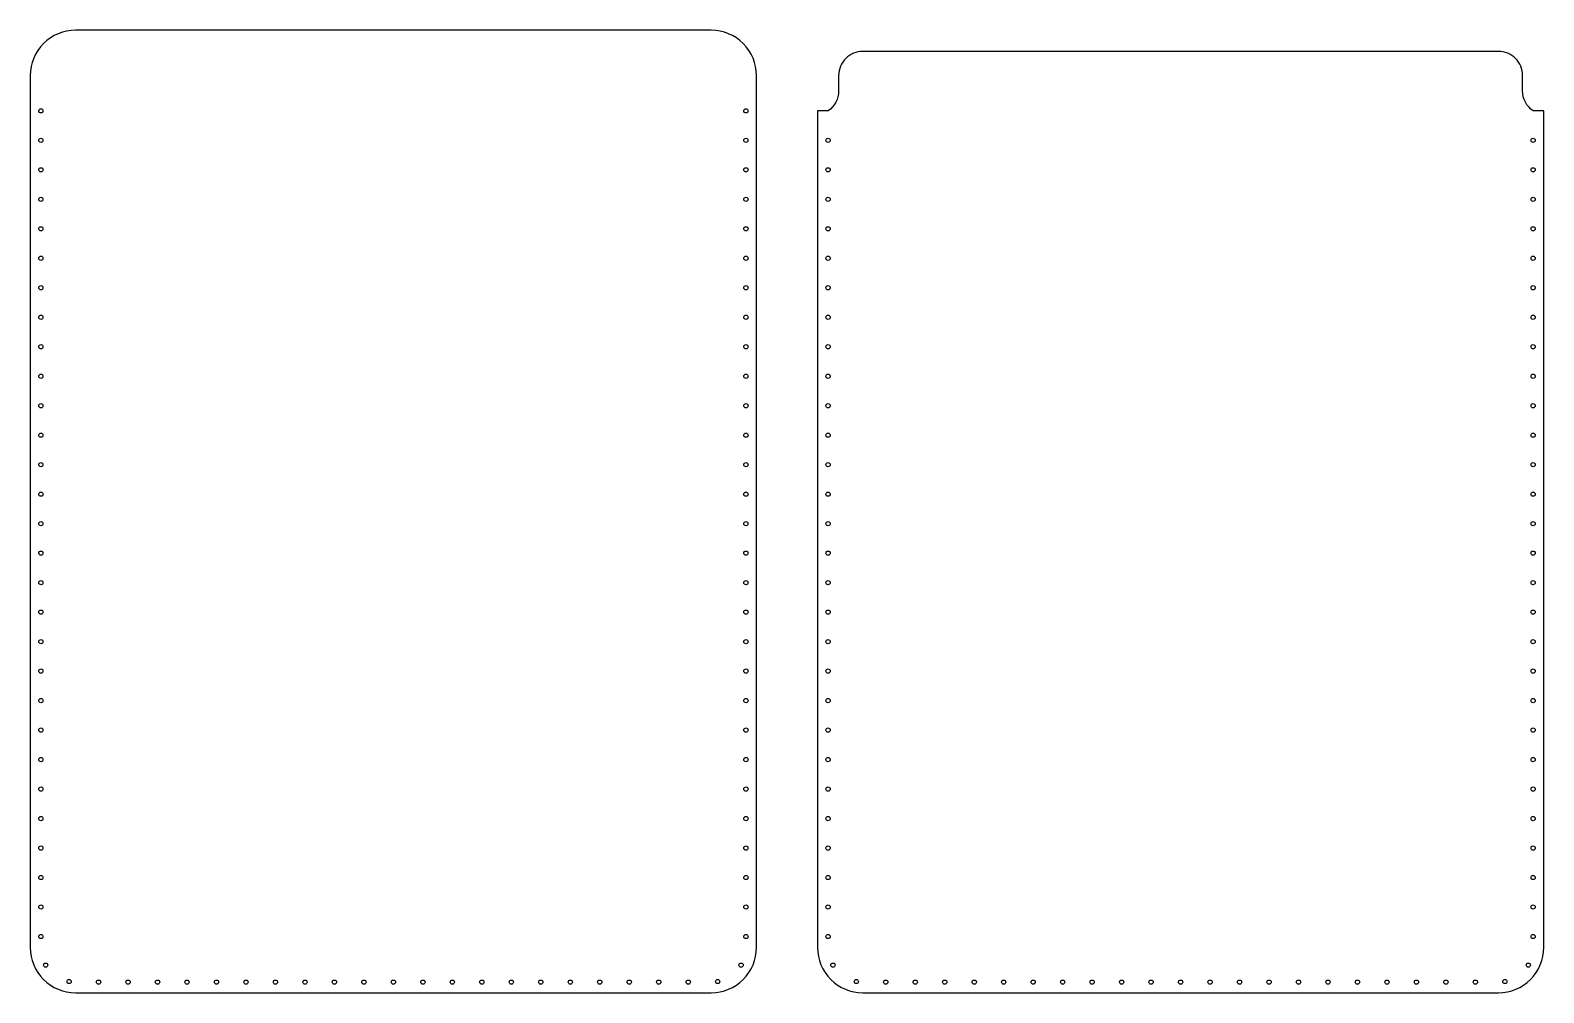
# Model space of a CAD drawing. Header units: millimetres. Extents: x 2052 to 2587, y 1918 to 2258.
import ezdxf

# ---------------------------------------------------------------- set-up
doc = ezdxf.new("R2010")
doc.units = ezdxf.units.MM

# ---------------------------------------------------------------- blocks, each defined once
blk = doc.blocks.new('*U2')
blk.add_circle((0, 0), 0.75)
blk = doc.blocks.new('*U3')
at = {"color": 0, "linetype": 'ByBlock', "lineweight": -2, "transparency": 16777216}
for p, rotation in [((2055.35, 2229.57), 270), ((2304.85, 2229.57), 89.99999999999999), ((2055.35, 2219.14), 270), ((2304.85, 2219.14), 89.99999999999999), ((2055.35, 2208.71), 270), ((2304.85, 2208.71), 89.99999999999999), ((2055.35, 2198.27), 270), ((2304.85, 2198.27), 89.99999999999999), ((2055.35, 2187.84), 270), ((2304.85, 2187.84), 89.99999999999999), ((2055.35, 2177.41), 270), ((2304.85, 2177.41), 89.99999999999999), ((2055.35, 2166.97), 270), ((2304.85, 2166.97), 89.99999999999999), ((2055.35, 2156.54), 270), ((2304.85, 2156.54), 89.99999999999999), ((2055.35, 2146.11), 270), ((2304.85, 2146.11), 89.99999999999999), ((2055.35, 2135.68), 270), ((2304.85, 2135.68), 89.99999999999999), ((2055.35, 2125.24), 270), ((2304.85, 2125.24), 89.99999999999999), ((2055.35, 2114.81), 270), ((2304.85, 2114.81), 89.99999999999999), ((2055.35, 2104.38), 270), ((2304.85, 2104.38), 89.99999999999999), ((2055.35, 2093.95), 270), ((2304.85, 2093.95), 89.99999999999999), ((2055.35, 2083.51), 270), ((2304.85, 2083.51), 89.99999999999999), ((2055.35, 2073.08), 270), ((2304.85, 2073.08), 89.99999999999999), ((2055.35, 2062.65), 270), ((2304.85, 2062.65), 89.99999999999999), ((2055.35, 2052.21), 270), ((2304.85, 2052.21), 89.99999999999999), ((2055.35, 2041.78), 270), ((2304.85, 2041.78), 89.99999999999999), ((2055.35, 2031.35), 270), ((2304.85, 2031.35), 89.99999999999999), ((2055.35, 2020.92), 270), ((2304.85, 2020.92), 89.99999999999999), ((2055.35, 2010.48), 270), ((2304.85, 2010.48), 89.99999999999999), ((2055.35, 2000.05), 270), ((2304.85, 2000.05), 89.99999999999999), ((2055.35, 1989.62), 270), ((2304.85, 1989.62), 89.99999999999999), ((2055.35, 1979.18), 270), ((2304.85, 1979.18), 89.99999999999999), ((2055.35, 1968.75), 270), ((2304.85, 1968.75), 89.99999999999999), ((2055.35, 1958.32), 270), ((2304.85, 1958.32), 89.99999999999999), ((2055.35, 1947.89), 270), ((2304.85, 1947.89), 89.99999999999999), ((2055.35, 1937.45), 270), ((2304.85, 1937.45), 89.99999999999999), ((2057.06, 1927.33), 300.6328956315831), ((2303.14, 1927.33), 59.36710436841681), ((2065.35, 1921.53), 349.4289651808001), ((2294.85, 1921.53), 10.57103481920013)]:
    blk.add_blockref('*U2', p, dxfattribs=dict(at, rotation=rotation))
for p in [(2075.77, 1921.32), (2086.2, 1921.32), (2096.64, 1921.32), (2107.07, 1921.32), (2117.5, 1921.32), (2127.94, 1921.32), (2138.37, 1921.32), (2148.8, 1921.32), (2159.23, 1921.32), (2169.67, 1921.32), (2180.1, 1921.32), (2190.53, 1921.32), (2200.96, 1921.32), (2211.4, 1921.32), (2221.83, 1921.32), (2232.26, 1921.32), (2242.7, 1921.32), (2253.13, 1921.32), (2263.56, 1921.32), (2273.99, 1921.32), (2284.43, 1921.32)]:
    blk.add_blockref('*U2', p, dxfattribs=at)

msp = doc.modelspace()

# ---------------------------------------------------------------- linework, layer by layer
for points in [[(2067.6, 2258.07, 0.414214), (2051.6, 2242.07), (2051.6, 1933.57, 0.414214), (2067.6, 1917.57), (2292.6, 1917.57, 0.414214), (2308.6, 1933.57), (2308.6, 2242.07, 0.414214), (2292.6, 2258.07)], [(2330.16, 2229.57), (2330.16, 1933.57, 0.414214), (2346.16, 1917.57), (2571.16, 1917.57, 0.414214), (2587.16, 1933.57), (2587.16, 2229.57), (2583.41, 2229.57, -0.249446), (2579.66, 2236.62), (2579.66, 2242.07, 0.414214), (2571.16, 2250.57), (2346.16, 2250.57, 0.414214), (2337.66, 2242.07), (2337.66, 2236.62, -0.249446), (2333.91, 2229.57)]]:
    msp.add_lwpolyline(points, format="xyb", close=True)
for centre in [(2333.91, 2219.14), (2583.41, 2219.14), (2333.91, 2208.71), (2583.41, 2208.71), (2333.91, 2198.27), (2583.41, 2198.27), (2333.91, 2187.84), (2583.41, 2187.84), (2333.91, 2177.41), (2583.41, 2177.41), (2333.91, 2166.97), (2583.41, 2166.97), (2333.91, 2156.54), (2583.41, 2156.54), (2333.91, 2146.11), (2583.41, 2146.11), (2333.91, 2135.68), (2583.41, 2135.68), (2333.91, 2125.24), (2583.41, 2125.24), (2333.91, 2114.81), (2583.41, 2114.81), (2333.91, 2104.38), (2583.41, 2104.38), (2333.91, 2093.95), (2583.41, 2093.95), (2333.91, 2083.51), (2583.41, 2083.51), (2333.91, 2073.08), (2583.41, 2073.08), (2333.91, 2062.65), (2583.41, 2062.65), (2333.91, 2052.21), (2583.41, 2052.21), (2333.91, 2041.78), (2583.41, 2041.78), (2333.91, 2031.35), (2583.41, 2031.35), (2333.91, 2020.92), (2583.41, 2020.92), (2333.91, 2010.48), (2583.41, 2010.48), (2333.91, 2000.05), (2583.41, 2000.05), (2333.91, 1989.62), (2583.41, 1989.62), (2333.91, 1979.18), (2583.41, 1979.18), (2333.91, 1968.75), (2583.41, 1968.75), (2333.91, 1958.32), (2583.41, 1958.32), (2333.91, 1947.89), (2583.41, 1947.89), (2333.91, 1937.45), (2583.41, 1937.45), (2335.62, 1927.33), (2581.7, 1927.33), (2343.91, 1921.53), (2354.33, 1921.32), (2364.76, 1921.32), (2375.2, 1921.32), (2385.63, 1921.32), (2396.06, 1921.32), (2406.49, 1921.32), (2416.93, 1921.32), (2427.36, 1921.32), (2437.79, 1921.32), (2448.22, 1921.32), (2458.66, 1921.32), (2469.09, 1921.32), (2479.52, 1921.32), (2489.96, 1921.32), (2500.39, 1921.32), (2510.82, 1921.32), (2521.25, 1921.32), (2531.69, 1921.32), (2542.12, 1921.32), (2552.55, 1921.32), (2562.98, 1921.32), (2573.4, 1921.53)]:
    msp.add_circle(centre, 0.75)

# ---------------------------------------------------------------- block references
msp.add_blockref('*U3', (0, 0))

doc.saveas('drawing.dxf')
